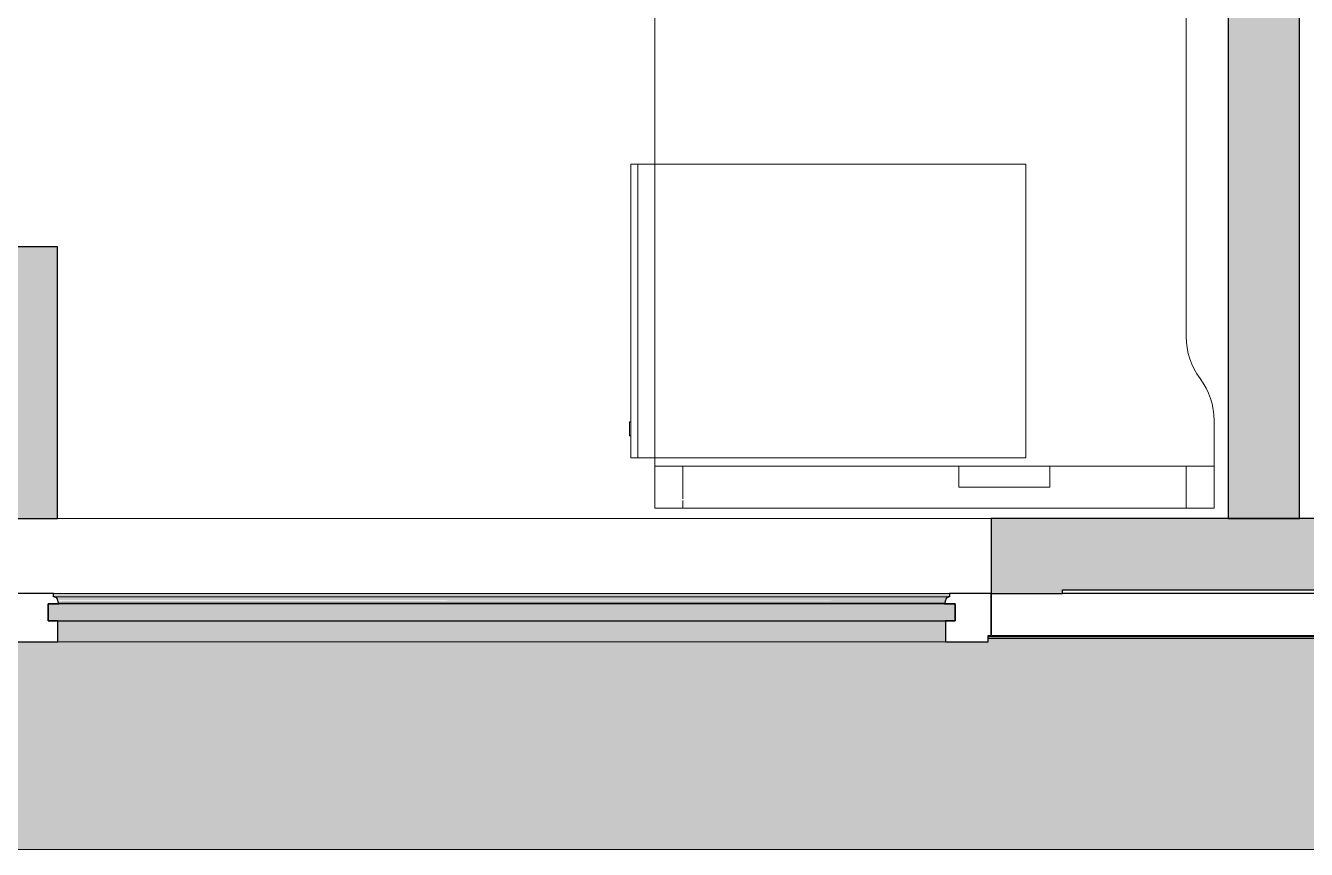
# Model space of a CAD drawing. Header units: millimetres. Extents: x 155927 to 317870, y -36033 to 97293.
# Drawn here: x 208870 to 210702, y 8897 to 10074 of the extents above; entities that cross this region are included whole.
import ezdxf

# ---------------------------------------------------------------- set-up
doc = ezdxf.new("R2010")
doc.units = ezdxf.units.MM
doc.header["$MEASUREMENT"] = 0
for name, color, linetype, lineweight in [('A-GLAZ', 7, 'CONTINUOUS', 9), ('A-WALL-PATT', 7, 'CONTINUOUS', 9), ('I-FURN', 8, 'CONTINUOUS', 9), ('I-WALL', 7, 'CONTINUOUS', 9)]:
    doc.layers.add(name, color=color, linetype=linetype, lineweight=lineweight)

msp = doc.modelspace()

# ---------------------------------------------------------------- hatches: boundary and pattern name
at = {"layer": 'A-GLAZ'}
h = msp.add_hatch(color=256, dxfattribs=at)
h.paths.add_polyline_path([(211481.4, 9255.8), (211478.6, 9257.5), (211479.9, 9256.4), (211481, 9255.9)], flags=0)
h.paths.add_polyline_path([(208914.4, 9255.8), (208911.6, 9257.5), (208912.9, 9256.4), (208914, 9255.9)], flags=0)
h.paths.add_polyline_path([(206347.4, 9255.8), (206344.6, 9257.5), (206345.9, 9256.4), (206347, 9255.9)], flags=0)
for points in [[(210188.8, 9257.5), (210191.6, 9257.5), (210191.6, 9262.5), (208910, 9262.5), (208910, 9257.5), (210187.8, 9257.5)], [(210185.8, 9252.6), (210187.6, 9256.2), (210187.8, 9257.5), (208912.9, 9257), (208915.6, 9253.9), (208916.3, 9252.6), (210185.4, 9252.6)], [(210003.1, 9248.6), (210184.4, 9248.6), (210185.6, 9252.6), (208916, 9251.5), (208917.3, 9248.6), (209401.7, 9248.6)], [(210199.6, 9223.6), (210199.6, 9247.5), (208902.1, 9247.5), (208902.1, 9223.6), (210003.1, 9223.6)], [(210184.4, 9247.5), (210184.4, 9248.6), (210003.1, 9247.5)], [(210185.6, 9193.6), (210185.6, 9223.6), (208916, 9223.6), (208916, 9193.6), (210003.1, 9193.6)], [(212817.8, 8896.6), (212917.8, 8896.6), (212917.8, 8933.6), (212817.8, 8933.6), (212817.8, 9198.3), (212813.5, 9198.3), (212813.5, 9193.6), (211422.2, 9193.6), (211422.2, 9198.3), (210246.5, 9198.3), (210246.5, 9193.6), (208855.2, 9193.6), (208855.2, 9198.3), (207679.5, 9198.3), (207679.5, 9193.6), (206288.2, 9193.6), (206288.2, 9198.3), (206283.8, 9198.3), (206283.8, 8896.6), (211807.4, 8896.6)]]:
    msp.add_hatch(color=256, dxfattribs=at).paths.add_polyline_path(points, flags=0)
h = msp.add_hatch(color=256, dxfattribs=at)
h.paths.add_polyline_path([(212817.8, 9198.3), (212817.8, 9200.4), (212813.5, 9200.4), (212813.5, 9198.3)], flags=0)
h.paths.add_polyline_path([(211206, 9198.3), (211422.2, 9198.3), (211422.2, 9200.4), (210246.5, 9200.4), (210246.5, 9198.3), (210604.5, 9198.3)], flags=0)
h.paths.add_polyline_path([(208845.5, 9198.3), (208855.2, 9198.3), (208855.2, 9200.4), (207679.5, 9200.4), (207679.5, 9198.3), (208800.2, 9198.3)], flags=0)
h.paths.add_polyline_path([(206283.8, 9198.3), (206288.2, 9198.3), (206288.2, 9200.4), (206283.8, 9200.4)], flags=0)
at = {"layer": 'A-WALL-PATT'}
for points in [[(210604.5, 9369.6), (210691.8, 9369.6), (210691.8, 13505.6), (210589.8, 13505.6), (210589.8, 9369.6)], [(208915.7, 9369.6), (208915.7, 9758.1), (208845.7, 9758.1), (208845.7, 9369.6)], [(211315.8, 9267.6), (211315.8, 9369.6), (210250.8, 9369.6), (210250.8, 9267.6), (211206, 9267.6)], [(210352.8, 9262.5), (210352.8, 9267.6), (210250.8, 9267.6), (210250.8, 9262.5)]]:
    msp.add_hatch(color=256, dxfattribs=at).paths.add_polyline_path(points, flags=0)

# ---------------------------------------------------------------- linework, layer by layer
at = {"layer": 'A-GLAZ', "lineweight": 30}
for p, q in [((208910, 9262.5), (208850.8, 9262.5)), ((208910, 9257.5), (208910, 9262.5)), ((208911.6, 9257.5), (208910, 9257.5)), ((210191.6, 9257.5), (210190.1, 9257.5)), ((210191.6, 9262.5), (210191.6, 9257.5)), ((210250.8, 9262.5), (210191.6, 9262.5)), ((210250.8, 9262.5), (210250.8, 9202.6)), ((210250.8, 9202.6), (210250.8, 9262.5)), ((211417.8, 9262.5), (210352.8, 9262.5)), ((210199.6, 9247.5), (208902.1, 9247.5)), ((208902.1, 9247.5), (208902.1, 9223.6)), ((208902.1, 9223.6), (208902.1, 9247.5)), ((208902.1, 9247.5), (208917.3, 9247.5)), ((208917.3, 9247.5), (208917.3, 9248.6)), ((210184.4, 9248.6), (210184.4, 9247.5)), ((210184.4, 9247.5), (210199.6, 9247.5)), ((210199.6, 9223.6), (210199.6, 9247.5)), ((210199.6, 9247.5), (210199.6, 9223.6)), ((208902.1, 9223.6), (210199.6, 9223.6)), ((208916, 9223.6), (208902.1, 9223.6)), ((208916, 9193.6), (208916, 9223.6)), ((210199.6, 9223.6), (210185.6, 9223.6)), ((210185.6, 9223.6), (210185.6, 9193.6)), ((210246.5, 9193.6), (210246.5, 9202.6)), ((210246.5, 9202.6), (210250.8, 9202.6)), ((210250.8, 9202.6), (211417.8, 9202.6)), ((208855.2, 9193.6), (208916, 9193.6)), ((210185.6, 9193.6), (210246.5, 9193.6))]:
    msp.add_line(p, q, dxfattribs=at)
at = {"layer": 'A-GLAZ'}
for p, q in [((210191.6, 9262.5), (208910, 9262.5)), ((208910, 9257.5), (208911.6, 9257.5)), ((208911.6, 9257.5), (210190.1, 9257.5)), ((210190.1, 9257.5), (210191.6, 9257.5)), ((208917.3, 9248.6), (210184.4, 9248.6)), ((210246.5, 9200.4), (211422.2, 9200.4)), ((210246.5, 9198.3), (211422.2, 9198.3)), ((208916, 9193.6), (210185.6, 9193.6)), ((206283.8, 8896.6), (212917.8, 8896.6))]:
    msp.add_line(p, q, dxfattribs=at)
at = {"layer": 'A-GLAZ', "lineweight": 30}
for centre, radius, start, end in [((208910.5, 9252.2), 5.36, 3.4261, 78.0476), ((208923.2, 9253), 7.4, 183.4261, 216.5739), ((210178.5, 9253), 7.4, 323.4261, 356.5739), ((210191.2, 9252.2), 5.36, 101.9524, 176.5739)]:
    msp.add_arc(centre, radius, start, end, dxfattribs=at)
at = {"layer": 'A-GLAZ'}
for points, knots in [([(208914, 9256.2), (208913.9, 9256.4), (208913.5, 9256.7), (208912.7, 9257.2), (208912, 9257.4), (208911.6, 9257.5)], [-0.4, -0.4, -0.4, -0.4, -0.3, -0.2, 0, 0, 0, 0]), ([(208915.8, 9252.6), (208915.8, 9253), (208915.7, 9253.7), (208915.3, 9254.6), (208915.1, 9255), (208915, 9255.2)], [-1, -1, -1, -1, -0.8, -0.7, -0.6, -0.6, -0.6, -0.6]), ([(210186.7, 9255.2), (210186.6, 9255), (210186.4, 9254.6), (210186, 9253.7), (210185.9, 9253), (210185.8, 9252.6)], [0.6, 0.6, 0.6, 0.6, 0.7, 0.8, 1, 1, 1, 1]), ([(210190.1, 9257.5), (210189.6, 9257.4), (210189, 9257.2), (210188.2, 9256.7), (210187.8, 9256.4), (210187.6, 9256.2)], [0, 0, 0, 0, 0.2, 0.3, 0.4, 0.4, 0.4, 0.4])]:
    msp.add_open_spline(points, degree=3, knots=knots, dxfattribs=at)
for points in [[(208917.3, 9248.6), (208917, 9249), (208916.7, 9249.4), (208916.5, 9249.8)], [(210185.1, 9249.8), (210184.9, 9249.4), (210184.7, 9249), (210184.4, 9248.6)]]:
    msp.add_open_spline(points, degree=3, dxfattribs=at)
at = {"layer": 'I-FURN'}
for p, q in [((209769.8, 10984.7), (209769.8, 9384.7)), ((209769.8, 9384.7), (209769.8, 10984.7)), ((210529.8, 9629.7), (210529.8, 10462)), ((210529.8, 10462), (210529.8, 9629.7)), ((209745.6, 9876.3), (209735.6, 9876.3)), ((209735.6, 9876.3), (209735.6, 9456.3)), ((209745.6, 9456.3), (209745.6, 9876.3)), ((209769.8, 9876.3), (209745.6, 9876.3)), ((209745.6, 9876.3), (209745.6, 9456.3)), ((210300.6, 9876.3), (209769.8, 9876.3)), ((210300.6, 9456.3), (210300.6, 9876.3)), ((209735.6, 9507.9), (209733.6, 9507.9)), ((209733.6, 9507.9), (209733.6, 9487.9)), ((209733.6, 9487.9), (209733.6, 9507.9)), ((210569.8, 9384.7), (210569.8, 9509.7)), ((210569.8, 9509.7), (210569.8, 9384.7)), ((209733.6, 9487.9), (209735.6, 9487.9)), ((209735.6, 9456.3), (209745.6, 9456.3)), ((209745.6, 9456.3), (209769.8, 9456.3)), ((209769.8, 9456.3), (210300.6, 9456.3)), ((209769.8, 9444.7), (210204.8, 9444.7)), ((209809.8, 9444.7), (209769.8, 9444.7)), ((209769.8, 9384.7), (209769.8, 9444.7)), ((209769.8, 9444.7), (209769.8, 9384.7)), ((210529.8, 9444.7), (209809.8, 9444.7)), ((209809.8, 9444.7), (209809.8, 9397.6)), ((209809.8, 9444.7), (209809.8, 9397.6)), ((210204.8, 9444.7), (210334.8, 9444.7)), ((210204.8, 9414.7), (210204.8, 9444.7)), ((210204.8, 9444.7), (210204.8, 9414.7)), ((210334.8, 9444.7), (210569.8, 9444.7)), ((210334.8, 9444.7), (210334.8, 9414.7)), ((210334.8, 9444.7), (210334.8, 9414.7)), ((210569.8, 9444.7), (210529.8, 9444.7)), ((210529.8, 9444.7), (210529.8, 9384.7)), ((210529.8, 9444.7), (210529.8, 9384.7)), ((210569.8, 9444.7), (210569.8, 9384.7)), ((210569.8, 9444.7), (210569.8, 9384.7)), ((210334.8, 9414.7), (210204.8, 9414.7)), ((210204.8, 9414.7), (210334.8, 9414.7)), ((210569.8, 9384.7), (209769.8, 9384.7)), ((209769.8, 9384.7), (209809.8, 9384.7)), ((209769.8, 9384.7), (210569.8, 9384.7)), ((210569.8, 9384.7), (209769.8, 9384.7)), ((209809.8, 9395.3), (209809.8, 9384.7)), ((209809.8, 9395.3), (209809.8, 9384.7)), ((209809.8, 9384.7), (210529.8, 9384.7)), ((210529.8, 9384.7), (210569.8, 9384.7))]:
    msp.add_line(p, q, dxfattribs=at)
for centre, start, end in [((210629.8, 9629.7), 180, 216.8699), ((210629.8, 9629.7), 180, 216.8699), ((210469.8, 9509.7), 0, 36.8699), ((210469.8, 9509.7), 0, 36.8699)]:
    msp.add_arc(centre, 100, start, end, dxfattribs=at)
at = {"layer": 'I-WALL', "lineweight": 30}
for p, q in [((210589.8, 13505.6), (210589.8, 9369.6)), ((210691.8, 9369.6), (210691.8, 13505.6)), ((208915.7, 9758.1), (208845.7, 9758.1)), ((208915.7, 9369.6), (208915.7, 9758.1)), ((208845.7, 9369.6), (208915.7, 9369.6)), ((211315.8, 9369.6), (210250.8, 9369.6)), ((210250.8, 9369.6), (210250.8, 9267.6)), ((210589.8, 9369.6), (210691.8, 9369.6)), ((210250.8, 9267.6), (210250.8, 9262.5)), ((210250.8, 9262.5), (210352.8, 9262.5)), ((210352.8, 9267.6), (211315.8, 9267.6)), ((210352.8, 9262.5), (210352.8, 9267.6))]:
    msp.add_line(p, q, dxfattribs=at)
at = {"layer": 'I-WALL'}
msp.add_line((208915.7, 9369.6), (210250.8, 9369.6), dxfattribs=at)

doc.saveas('drawing.dxf')
